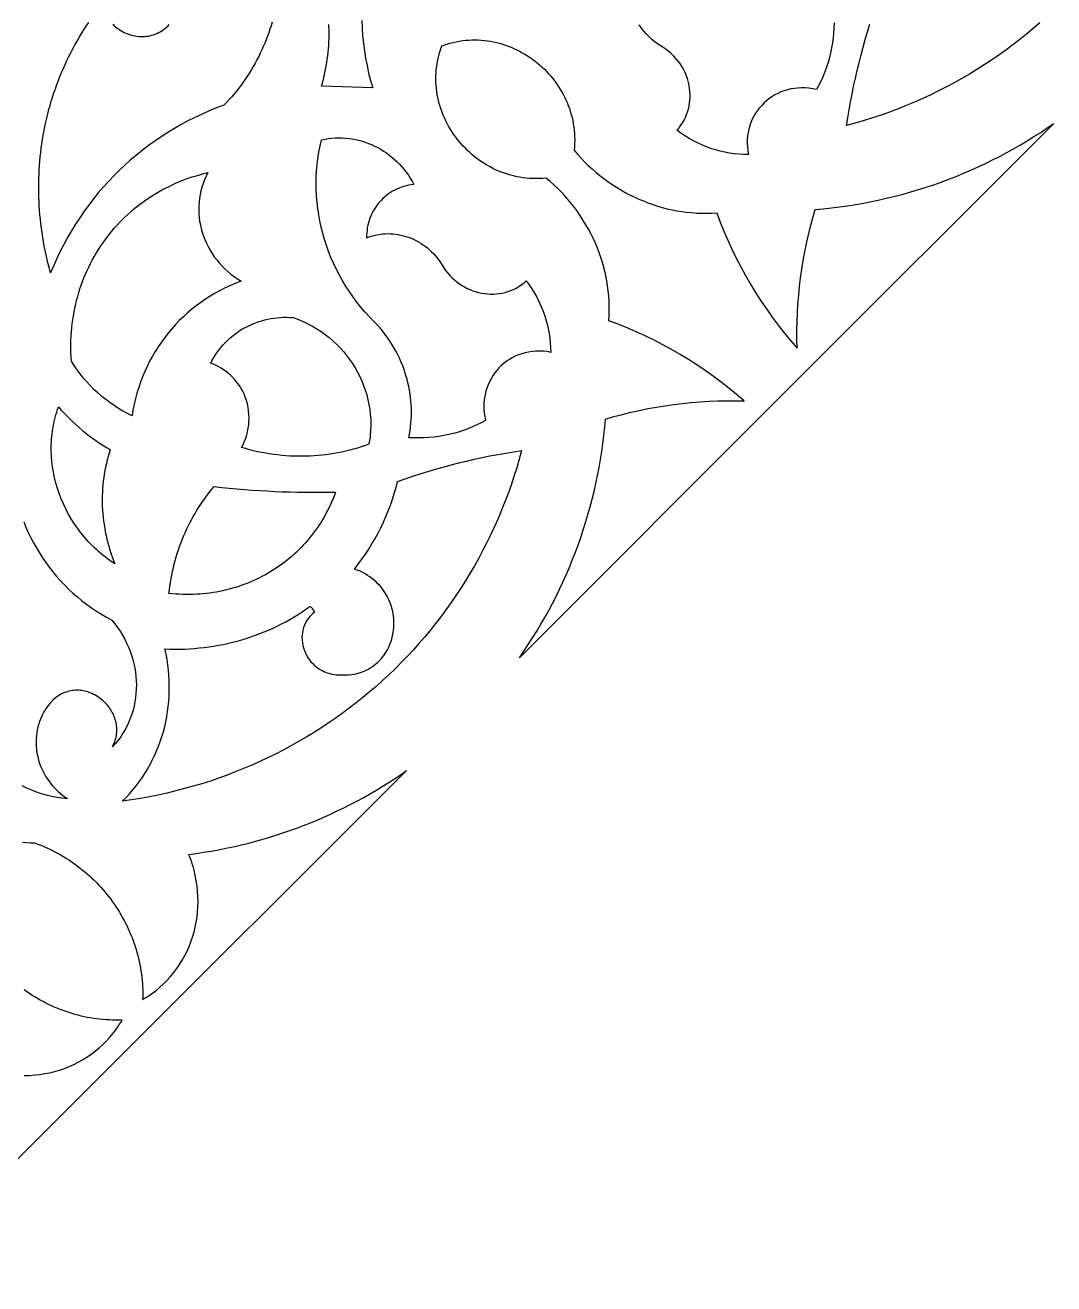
# Model space of a CAD drawing. Extents: x 1908 to 2928, y -299 to 721.
# Drawn here: x 2110.3 to 2210.1, y 358.1 to 480.2 of the extents above; entities that cross this region are included whole.
import ezdxf

# ---------------------------------------------------------------- set-up
doc = ezdxf.new("R2010")
doc.units = 0
doc.layers.add('BITMAP_LAYER', color=18, linetype='CONTINUOUS')

msp = doc.modelspace()

# ---------------------------------------------------------------- linework, layer by layer
at = {"layer": 'BITMAP_LAYER'}
for points in [[(2134.3, 480.51), (2134.19, 480.16), (2134.08, 479.82), (2133.97, 479.48), (2133.85, 479.14), (2133.72, 478.81), (2133.58, 478.47), (2133.44, 478.14), (2133.3, 477.82), (2133.14, 477.49), (2132.99, 477.17), (2132.82, 476.85), (2132.65, 476.53), (2132.47, 476.22), (2132.29, 475.91), (2132.1, 475.6), (2131.9, 475.3), (2131.7, 475), (2131.5, 474.7), (2131.28, 474.41), (2131.06, 474.12), (2130.84, 473.83), (2130.61, 473.55), (2130.37, 473.27), (2130.13, 473), (2129.88, 472.73), (2129.62, 472.47), (2128.91, 472.19), (2128.2, 471.9), (2127.5, 471.6), (2126.81, 471.27), (2126.13, 470.93), (2125.47, 470.57), (2124.81, 470.2), (2124.17, 469.81), (2123.54, 469.4), (2122.92, 468.98), (2122.31, 468.54), (2121.71, 468.09), (2121.13, 467.62), (2120.56, 467.14), (2120, 466.64), (2119.46, 466.13), (2118.93, 465.6), (2118.41, 465.06), (2117.91, 464.51), (2117.43, 463.94), (2116.95, 463.36), (2116.5, 462.77), (2116.06, 462.16), (2115.63, 461.54), (2115.22, 460.91), (2114.82, 460.27), (2114.44, 459.62), (2114.08, 458.95), (2113.74, 458.28), (2113.41, 457.59), (2113.1, 456.89), (2112.8, 456.18), (2112.68, 456.62), (2112.57, 457.05), (2112.47, 457.48), (2112.37, 457.92), (2112.27, 458.35), (2112.19, 458.79), (2112.11, 459.22), (2112.04, 459.66), (2111.97, 460.09), (2111.91, 460.53), (2111.85, 460.96), (2111.81, 461.4), (2111.76, 461.83), (2111.73, 462.27), (2111.7, 462.7), (2111.68, 463.14), (2111.66, 463.57), (2111.65, 464), (2111.65, 464.44), (2111.65, 464.87), (2111.66, 465.3), (2111.68, 465.73), (2111.7, 466.16), (2111.72, 466.59), (2111.76, 467.01), (2111.8, 467.44), (2111.84, 467.86), (2111.9, 468.29), (2111.95, 468.71), (2112.02, 469.13), (2112.09, 469.55), (2112.17, 469.97), (2112.25, 470.39), (2112.34, 470.8), (2112.43, 471.21), (2112.53, 471.63), (2112.64, 472.04), (2112.75, 472.44), (2112.87, 472.85), (2113, 473.25), (2113.13, 473.66), (2113.27, 474.06), (2113.41, 474.45), (2113.56, 474.85), (2113.71, 475.24), (2113.87, 475.63), (2114.04, 476.02), (2114.21, 476.41), (2114.39, 476.79), (2114.58, 477.17), (2114.77, 477.55), (2114.96, 477.92), (2115.16, 478.3), (2115.37, 478.67), (2115.58, 479.03), (2115.8, 479.4), (2116.03, 479.76), (2116.26, 480.11), (2116.5, 480.47)], [(2118.84, 480.31), (2118.98, 480.17), (2119.13, 480.04), (2119.29, 479.92), (2119.44, 479.81), (2119.61, 479.71), (2119.77, 479.61), (2119.94, 479.52), (2120.11, 479.44), (2120.28, 479.37), (2120.46, 479.31), (2120.64, 479.26), (2120.82, 479.21), (2121, 479.18), (2121.18, 479.15), (2121.36, 479.13), (2121.54, 479.12), (2121.72, 479.12), (2121.9, 479.13), (2122.08, 479.14), (2122.26, 479.17), (2122.43, 479.2), (2122.61, 479.24), (2122.78, 479.29), (2122.95, 479.35), (2123.11, 479.42), (2123.28, 479.5), (2123.44, 479.58), (2123.59, 479.68), (2123.74, 479.78), (2123.89, 479.89), (2124.03, 480.01), (2124.17, 480.14), (2124.3, 480.28)], [(2142.99, 480.69), (2143.02, 479.96), (2143.07, 479.22), (2143.15, 478.49), (2143.25, 477.76), (2143.36, 477.03), (2143.5, 476.3), (2143.66, 475.57), (2143.84, 474.85), (2144.05, 474.13), (2139.09, 474.29), (2139.18, 474.62), (2139.27, 474.95), (2139.34, 475.27), (2139.42, 475.6), (2139.48, 475.94), (2139.55, 476.27), (2139.6, 476.6), (2139.65, 476.93), (2139.69, 477.26), (2139.73, 477.6), (2139.76, 477.93), (2139.79, 478.27), (2139.8, 478.6), (2139.82, 478.94), (2139.83, 479.27), (2139.83, 479.61), (2139.81, 480.28)], [(2188.81, 480.44), (2188.8, 479.95), (2188.77, 479.46), (2188.72, 478.98), (2188.66, 478.5), (2188.58, 478.02), (2188.48, 477.54), (2188.37, 477.08), (2188.24, 476.61), (2188.09, 476.16), (2187.92, 475.7), (2187.74, 475.26), (2187.55, 474.82), (2187.34, 474.39), (2187.11, 473.97), (2186.92, 474.01), (2186.74, 474.05), (2186.55, 474.08), (2186.37, 474.1), (2186.01, 474.13), (2185.65, 474.14), (2185.3, 474.12), (2184.96, 474.09), (2184.62, 474.03), (2184.29, 473.95), (2183.97, 473.85), (2183.66, 473.74), (2183.36, 473.6), (2183.06, 473.45), (2182.78, 473.28), (2182.52, 473.09), (2182.26, 472.89), (2182.02, 472.67), (2181.79, 472.44), (2181.58, 472.2), (2181.38, 471.94), (2181.2, 471.67), (2181.03, 471.38), (2180.88, 471.09), (2180.75, 470.78), (2180.64, 470.47), (2180.55, 470.14), (2180.48, 469.81), (2180.42, 469.47), (2180.39, 469.12), (2180.39, 468.76), (2180.4, 468.4), (2180.44, 468.03), (2180.47, 467.85), (2180.5, 467.66), (2180.04, 467.67), (2179.58, 467.69), (2179.12, 467.74), (2178.66, 467.81), (2178.21, 467.89), (2177.76, 467.99), (2177.31, 468.12), (2176.87, 468.26), (2176.43, 468.42), (2176, 468.6), (2175.58, 468.79), (2175.16, 469.01), (2174.75, 469.24), (2174.35, 469.49), (2173.96, 469.75), (2173.57, 470.04), (2173.77, 470.27), (2173.95, 470.51), (2174.12, 470.75), (2174.26, 471.01), (2174.39, 471.27), (2174.51, 471.54), (2174.6, 471.81), (2174.68, 472.08), (2174.75, 472.36), (2174.8, 472.64), (2174.83, 472.93), (2174.84, 473.22), (2174.84, 473.5), (2174.83, 473.79), (2174.8, 474.08), (2174.75, 474.36), (2174.69, 474.65), (2174.61, 474.93), (2174.52, 475.2), (2174.42, 475.48), (2174.29, 475.75), (2174.16, 476.01), (2174.01, 476.27), (2173.84, 476.52), (2173.67, 476.76), (2173.47, 477), (2173.27, 477.22), (2173.05, 477.44), (2172.81, 477.65), (2172.57, 477.84), (2172.3, 478.02), (2172.03, 478.2), (2171.79, 478.34), (2171.56, 478.5), (2171.34, 478.67), (2171.13, 478.84), (2170.93, 479.02), (2170.73, 479.21), (2170.55, 479.41), (2170.38, 479.61), (2170.21, 479.82), (2170.06, 480.04), (2169.91, 480.26)], [(2208.77, 480.44), (2208.13, 479.89), (2207.49, 479.36), (2206.83, 478.83), (2206.16, 478.32), (2205.49, 477.81), (2204.8, 477.32), (2204.1, 476.84), (2203.39, 476.38), (2202.68, 475.92), (2201.95, 475.48), (2201.22, 475.05), (2200.47, 474.64), (2199.72, 474.24), (2198.96, 473.85), (2198.19, 473.47), (2197.41, 473.11), (2196.62, 472.76), (2195.82, 472.42), (2195.02, 472.1), (2194.2, 471.79), (2193.38, 471.5), (2192.55, 471.22), (2191.72, 470.96), (2190.87, 470.71), (2190.02, 470.47), (2190.14, 471.24), (2190.27, 472.01), (2190.41, 472.78), (2190.56, 473.54), (2190.71, 474.31), (2190.88, 475.07), (2191.06, 475.82), (2191.24, 476.58), (2191.43, 477.33), (2191.63, 478.08), (2191.84, 478.82), (2192.06, 479.57), (2192.29, 480.31)], [(2110.2, 432.03), (2110.41, 431.51), (2110.64, 430.99), (2110.88, 430.48), (2111.14, 429.98), (2111.42, 429.49), (2111.71, 429.01), (2112.01, 428.53), (2112.33, 428.07), (2112.67, 427.61), (2113.02, 427.17), (2113.38, 426.73), (2113.76, 426.31), (2114.15, 425.9), (2114.55, 425.5), (2114.97, 425.11), (2115.4, 424.73), (2115.84, 424.37), (2116.3, 424.02), (2116.76, 423.68), (2117.24, 423.36), (2117.73, 423.05), (2118.23, 422.76), (2118.74, 422.48), (2119.03, 422.13), (2119.29, 421.77), (2119.54, 421.4), (2119.77, 421.03), (2119.99, 420.65), (2120.18, 420.26), (2120.36, 419.87), (2120.51, 419.47), (2120.65, 419.07), (2120.77, 418.66), (2120.88, 418.25), (2120.96, 417.84), (2121.03, 417.43), (2121.07, 417.02), (2121.1, 416.6), (2121.12, 416.19), (2121.11, 415.78), (2121.08, 415.37), (2121.04, 414.96), (2120.98, 414.56), (2120.9, 414.16), (2120.8, 413.76), (2120.68, 413.37), (2120.55, 412.99), (2120.39, 412.61), (2120.22, 412.23), (2120.03, 411.87), (2119.82, 411.51), (2119.6, 411.17), (2119.35, 410.83), (2119.09, 410.5), (2118.81, 410.18), (2118.88, 410.34), (2118.96, 410.5), (2119.02, 410.66), (2119.07, 410.82), (2119.12, 410.98), (2119.15, 411.13), (2119.18, 411.29), (2119.21, 411.45), (2119.22, 411.61), (2119.23, 411.76), (2119.23, 411.92), (2119.22, 412.07), (2119.2, 412.23), (2119.18, 412.38), (2119.16, 412.53), (2119.12, 412.68), (2119.08, 412.82), (2119.04, 412.97), (2118.98, 413.11), (2118.93, 413.25), (2118.86, 413.39), (2118.79, 413.52), (2118.72, 413.65), (2118.64, 413.78), (2118.56, 413.91), (2118.47, 414.03), (2118.28, 414.27), (2118.07, 414.49), (2117.85, 414.7), (2117.61, 414.89), (2117.36, 415.06), (2117.1, 415.22), (2116.96, 415.28), (2116.83, 415.35), (2116.69, 415.41), (2116.55, 415.46), (2116.4, 415.51), (2116.26, 415.55), (2116.11, 415.59), (2115.97, 415.62), (2115.82, 415.64), (2115.67, 415.66), (2115.52, 415.67), (2115.37, 415.67), (2115.22, 415.67), (2115.06, 415.66), (2114.91, 415.64), (2114.76, 415.62), (2114.61, 415.59), (2114.46, 415.55), (2114.31, 415.5), (2114.16, 415.45), (2114.01, 415.39), (2113.86, 415.32), (2113.71, 415.24), (2113.57, 415.15), (2113.42, 415.05), (2113.28, 414.95), (2113.01, 414.7), (2112.77, 414.43), (2112.54, 414.16), (2112.34, 413.87), (2112.16, 413.57), (2111.99, 413.27), (2111.85, 412.95), (2111.72, 412.63), (2111.62, 412.31), (2111.53, 411.98), (2111.47, 411.64), (2111.42, 411.3), (2111.39, 410.96), (2111.39, 410.61), (2111.4, 410.27), (2111.43, 409.93), (2111.48, 409.58), (2111.55, 409.24), (2111.64, 408.9), (2111.74, 408.57), (2111.87, 408.24), (2112.01, 407.91), (2112.17, 407.59), (2112.35, 407.28), (2112.55, 406.98), (2112.76, 406.68), (2113, 406.4), (2113.25, 406.13), (2113.52, 405.86), (2113.8, 405.61), (2114.11, 405.38), (2114.43, 405.16), (2114.17, 405.18), (2113.92, 405.21), (2113.41, 405.28), (2112.91, 405.38), (2112.41, 405.49), (2111.92, 405.63), (2111.44, 405.79), (2110.97, 405.97), (2110.51, 406.17), (2110.05, 406.39)], [(2110.08, 400.95), (2110.47, 400.91), (2110.86, 400.88), (2111.25, 400.86), (2111.55, 400.75), (2111.85, 400.64), (2112.14, 400.52), (2112.43, 400.39), (2112.72, 400.25), (2113, 400.12), (2113.28, 399.97), (2113.55, 399.82), (2113.83, 399.67), (2114.1, 399.51), (2114.36, 399.35), (2114.62, 399.18), (2114.88, 399), (2115.13, 398.83), (2115.38, 398.64), (2115.63, 398.46), (2115.87, 398.26), (2116.11, 398.07), (2116.34, 397.87), (2116.57, 397.66), (2116.8, 397.45), (2117.02, 397.24), (2117.24, 397.02), (2117.45, 396.8), (2117.66, 396.57), (2117.86, 396.34), (2118.06, 396.11), (2118.26, 395.87), (2118.45, 395.64), (2118.63, 395.39), (2118.81, 395.15), (2118.99, 394.9), (2119.16, 394.64), (2119.33, 394.39), (2119.49, 394.13), (2119.64, 393.86), (2119.79, 393.6), (2119.94, 393.33), (2120.08, 393.06), (2120.22, 392.79), (2120.34, 392.51), (2120.47, 392.23), (2120.59, 391.95), (2120.7, 391.67), (2120.81, 391.39), (2120.91, 391.1), (2121.01, 390.81), (2121.1, 390.52), (2121.18, 390.23), (2121.26, 389.93), (2121.34, 389.64), (2121.41, 389.34), (2121.47, 389.04), (2121.52, 388.74), (2121.57, 388.43), (2121.61, 388.13), (2121.65, 387.83), (2121.68, 387.52), (2121.71, 387.21), (2121.72, 386.9), (2121.74, 386.59), (2121.74, 386.29), (2121.74, 385.97), (2121.73, 385.66), (2121.95, 385.8), (2122.17, 385.93), (2122.38, 386.07), (2122.59, 386.22), (2123, 386.52), (2123.38, 386.84), (2123.75, 387.18), (2124.1, 387.53), (2124.44, 387.9), (2124.75, 388.28), (2125.05, 388.67), (2125.32, 389.07), (2125.58, 389.49), (2125.82, 389.92), (2126.04, 390.35), (2126.24, 390.8), (2126.42, 391.26), (2126.58, 391.72), (2126.72, 392.2), (2126.83, 392.68), (2126.93, 393.16), (2127.01, 393.65), (2127.06, 394.15), (2127.1, 394.65), (2127.11, 395.15), (2127.1, 395.66), (2127.07, 396.17), (2127.01, 396.68), (2126.94, 397.19), (2126.84, 397.71), (2126.72, 398.22), (2126.65, 398.47), (2126.57, 398.73), (2126.49, 398.98), (2126.4, 399.24), (2126.31, 399.49), (2126.21, 399.74), (2126.93, 399.84), (2127.65, 399.95), (2128.37, 400.07), (2129.08, 400.2), (2129.79, 400.34), (2130.5, 400.49), (2131.2, 400.65), (2131.9, 400.82), (2132.59, 401), (2133.28, 401.19), (2133.97, 401.39), (2134.66, 401.6), (2135.34, 401.83), (2136.01, 402.06), (2136.68, 402.3), (2137.35, 402.55), (2138.01, 402.81), (2138.67, 403.08), (2139.32, 403.37), (2139.97, 403.66), (2140.61, 403.96), (2141.25, 404.27), (2141.88, 404.59), (2142.51, 404.91), (2143.13, 405.25), (2143.75, 405.6), (2144.36, 405.96), (2144.96, 406.33), (2145.56, 406.7), (2146.16, 407.09), (2146.75, 407.48), (2147.33, 407.88), (2146.46, 407.02), (2117.91, 378.47), (2097.51, 358.07)], [(2110.25, 378.29), (2110.75, 378.3), (2111.25, 378.34), (2111.75, 378.39), (2112.24, 378.47), (2112.72, 378.56), (2113.2, 378.68), (2113.68, 378.82), (2114.14, 378.98), (2114.6, 379.16), (2115.04, 379.36), (2115.48, 379.58), (2115.91, 379.82), (2116.33, 380.08), (2116.73, 380.35), (2117.12, 380.65), (2117.5, 380.96), (2117.87, 381.3), (2118.22, 381.65), (2118.56, 382.02), (2118.88, 382.4), (2119.03, 382.6), (2119.18, 382.81), (2119.33, 383.02), (2119.47, 383.23), (2119.6, 383.45), (2119.74, 383.67), (2119.42, 383.66), (2119.11, 383.66), (2118.8, 383.66), (2118.5, 383.68), (2118.19, 383.69), (2117.88, 383.72), (2117.57, 383.75), (2117.27, 383.78), (2116.97, 383.83), (2116.66, 383.88), (2116.36, 383.93), (2116.06, 383.99), (2115.76, 384.06), (2115.47, 384.14), (2115.17, 384.21), (2114.88, 384.3), (2114.59, 384.39), (2114.3, 384.49), (2114.01, 384.59), (2113.73, 384.7), (2113.45, 384.81), (2113.16, 384.93), (2112.89, 385.05), (2112.61, 385.18), (2112.34, 385.32), (2112.07, 385.46), (2111.8, 385.61), (2111.53, 385.76), (2111.27, 385.91), (2111.01, 386.07), (2110.76, 386.24), (2110.5, 386.41), (2110.25, 386.59)]]:
    msp.add_lwpolyline(points, dxfattribs=at)
for points in [[(2154.29, 478.79), (2154.59, 478.77), (2154.89, 478.74), (2155.18, 478.71), (2155.48, 478.66), (2155.77, 478.6), (2156.06, 478.54), (2156.35, 478.46), (2156.64, 478.38), (2156.92, 478.29), (2157.21, 478.19), (2157.48, 478.08), (2157.76, 477.96), (2158.03, 477.83), (2158.29, 477.7), (2158.56, 477.55), (2158.82, 477.4), (2159.07, 477.24), (2159.32, 477.08), (2159.56, 476.91), (2159.8, 476.73), (2160.04, 476.54), (2160.27, 476.34), (2160.49, 476.14), (2160.71, 475.94), (2160.92, 475.72), (2161.12, 475.5), (2161.32, 475.28), (2161.52, 475.04), (2161.7, 474.81), (2161.88, 474.56), (2162.05, 474.31), (2162.21, 474.06), (2162.37, 473.8), (2162.52, 473.54), (2162.66, 473.27), (2162.79, 472.99), (2162.91, 472.71), (2163.02, 472.43), (2163.13, 472.14), (2163.22, 471.85), (2163.31, 471.56), (2163.39, 471.26), (2163.46, 470.96), (2163.51, 470.65), (2163.56, 470.34), (2163.6, 470.03), (2163.63, 469.71), (2163.64, 469.39), (2163.65, 469.07), (2163.64, 468.75), (2163.62, 468.42), (2163.59, 468.1), (2163.92, 467.71), (2164.26, 467.34), (2164.61, 466.97), (2164.96, 466.62), (2165.33, 466.28), (2165.7, 465.95), (2166.09, 465.63), (2166.48, 465.33), (2166.88, 465.04), (2167.28, 464.76), (2167.7, 464.49), (2168.12, 464.24), (2168.54, 463.99), (2168.97, 463.76), (2169.41, 463.55), (2169.86, 463.35), (2170.31, 463.16), (2170.76, 462.98), (2171.22, 462.82), (2171.68, 462.67), (2172.15, 462.53), (2172.62, 462.41), (2173.09, 462.31), (2173.57, 462.21), (2174.04, 462.14), (2174.52, 462.07), (2175.01, 462.03), (2175.49, 461.99), (2175.98, 461.97), (2176.46, 461.97), (2176.95, 461.98), (2177.44, 462.01), (2177.77, 461.12), (2178.13, 460.23), (2178.51, 459.35), (2178.9, 458.48), (2179.32, 457.62), (2179.76, 456.77), (2180.22, 455.93), (2180.7, 455.1), (2181.2, 454.28), (2181.72, 453.48), (2182.25, 452.68), (2182.81, 451.89), (2183.39, 451.12), (2183.98, 450.36), (2184.59, 449.62), (2185.22, 448.88), (2185.2, 449.74), (2185.2, 450.6), (2185.22, 451.46), (2185.26, 452.31), (2185.31, 453.17), (2185.38, 454.02), (2185.46, 454.86), (2185.56, 455.71), (2185.68, 456.55), (2185.82, 457.39), (2185.97, 458.22), (2186.14, 459.05), (2186.32, 459.88), (2186.52, 460.7), (2186.74, 461.51), (2186.97, 462.33), (2187.77, 462.4), (2188.56, 462.49), (2189.34, 462.59), (2190.13, 462.7), (2190.91, 462.82), (2191.68, 462.96), (2192.46, 463.11), (2193.23, 463.27), (2193.99, 463.45), (2194.75, 463.63), (2195.51, 463.83), (2196.26, 464.04), (2197.01, 464.26), (2197.75, 464.5), (2198.48, 464.74), (2199.22, 465), (2199.94, 465.27), (2200.67, 465.55), (2201.38, 465.85), (2202.09, 466.15), (2202.8, 466.47), (2203.5, 466.8), (2204.19, 467.14), (2204.88, 467.49), (2205.56, 467.85), (2206.23, 468.22), (2206.9, 468.61), (2207.56, 469), (2208.21, 469.41), (2208.86, 469.82), (2209.5, 470.25), (2210.13, 470.69), (2184.21, 444.77), (2158.28, 418.84), (2158.72, 419.47), (2159.15, 420.11), (2159.57, 420.76), (2159.97, 421.42), (2160.37, 422.08), (2160.75, 422.74), (2161.13, 423.42), (2161.49, 424.1), (2161.84, 424.79), (2162.18, 425.48), (2162.51, 426.18), (2162.82, 426.88), (2163.13, 427.59), (2163.42, 428.31), (2163.7, 429.03), (2163.97, 429.76), (2164.23, 430.49), (2164.48, 431.23), (2164.71, 431.97), (2164.93, 432.72), (2165.14, 433.47), (2165.34, 434.22), (2165.53, 434.98), (2165.7, 435.75), (2165.87, 436.52), (2166.01, 437.29), (2166.15, 438.07), (2166.28, 438.85), (2166.39, 439.63), (2166.49, 440.42), (2166.58, 441.21), (2166.65, 442), (2167.46, 442.24), (2168.28, 442.45), (2169.1, 442.65), (2169.93, 442.84), (2170.76, 443.01), (2171.59, 443.16), (2172.43, 443.29), (2173.27, 443.41), (2174.11, 443.51), (2174.96, 443.6), (2175.81, 443.67), (2176.66, 443.72), (2177.52, 443.75), (2178.37, 443.77), (2179.23, 443.77), (2180.09, 443.76), (2179.36, 444.39), (2178.61, 445), (2177.85, 445.59), (2177.08, 446.16), (2176.3, 446.72), (2175.5, 447.26), (2174.69, 447.78), (2173.87, 448.27), (2173.04, 448.75), (2172.2, 449.21), (2171.35, 449.65), (2170.49, 450.07), (2169.62, 450.47), (2168.75, 450.85), (2167.86, 451.2), (2166.96, 451.54), (2166.99, 452.03), (2167, 452.51), (2167, 453), (2166.98, 453.48), (2166.95, 453.97), (2166.9, 454.45), (2166.84, 454.93), (2166.76, 455.41), (2166.67, 455.89), (2166.56, 456.36), (2166.44, 456.83), (2166.31, 457.29), (2166.16, 457.76), (2166, 458.22), (2165.82, 458.67), (2165.63, 459.12), (2165.43, 459.56), (2165.21, 460), (2164.98, 460.43), (2164.74, 460.86), (2164.48, 461.28), (2164.22, 461.69), (2163.94, 462.1), (2163.65, 462.5), (2163.34, 462.89), (2163.02, 463.27), (2162.7, 463.65), (2162.36, 464.01), (2162, 464.37), (2161.64, 464.72), (2161.27, 465.05), (2160.88, 465.38), (2160.55, 465.35), (2160.23, 465.33), (2159.9, 465.33), (2159.58, 465.33), (2159.26, 465.35), (2158.95, 465.38), (2158.63, 465.41), (2158.33, 465.46), (2158.02, 465.52), (2157.72, 465.59), (2157.42, 465.66), (2157.12, 465.75), (2156.83, 465.85), (2156.54, 465.95), (2156.26, 466.07), (2155.98, 466.19), (2155.71, 466.32), (2155.44, 466.46), (2155.18, 466.61), (2154.92, 466.76), (2154.66, 466.93), (2154.41, 467.1), (2154.17, 467.27), (2153.93, 467.46), (2153.7, 467.65), (2153.47, 467.85), (2153.25, 468.06), (2153.04, 468.27), (2152.83, 468.48), (2152.63, 468.71), (2152.44, 468.94), (2152.25, 469.17), (2152.07, 469.41), (2151.9, 469.66), (2151.73, 469.9), (2151.57, 470.16), (2151.42, 470.42), (2151.28, 470.68), (2151.14, 470.95), (2151.02, 471.22), (2150.9, 471.49), (2150.79, 471.77), (2150.69, 472.05), (2150.59, 472.33), (2150.51, 472.62), (2150.44, 472.91), (2150.37, 473.2), (2150.31, 473.5), (2150.27, 473.79), (2150.23, 474.09), (2150.2, 474.39), (2150.19, 474.69), (2150.18, 474.99), (2150.18, 475.29), (2150.2, 475.6), (2150.22, 475.9), (2150.26, 476.21), (2150.3, 476.51), (2150.36, 476.82), (2150.43, 477.12), (2150.51, 477.42), (2150.6, 477.73), (2150.7, 478.03), (2150.77, 478.21), (2150.95, 478.28), (2151.25, 478.38), (2151.55, 478.47), (2151.85, 478.55), (2152.16, 478.62), (2152.46, 478.67), (2152.77, 478.72), (2153.07, 478.76), (2153.38, 478.78), (2153.68, 478.79), (2153.98, 478.8)], [(2141.08, 469.29), (2141.4, 469.27), (2141.73, 469.24), (2142.06, 469.19), (2142.38, 469.13), (2142.7, 469.05), (2143.02, 468.97), (2143.33, 468.87), (2143.64, 468.75), (2143.94, 468.63), (2144.24, 468.49), (2144.54, 468.34), (2144.83, 468.18), (2145.11, 468), (2145.39, 467.82), (2145.66, 467.62), (2145.92, 467.41), (2146.17, 467.2), (2146.42, 466.97), (2146.66, 466.73), (2146.88, 466.48), (2147.1, 466.22), (2147.31, 465.95), (2147.51, 465.67), (2147.7, 465.38), (2147.88, 465.08), (2148.04, 464.77), (2147.79, 464.74), (2147.55, 464.69), (2147.31, 464.64), (2147.07, 464.58), (2146.84, 464.5), (2146.62, 464.42), (2146.4, 464.32), (2146.19, 464.22), (2145.98, 464.11), (2145.78, 463.99), (2145.59, 463.85), (2145.4, 463.72), (2145.22, 463.57), (2145.05, 463.41), (2144.89, 463.25), (2144.73, 463.08), (2144.58, 462.9), (2144.44, 462.72), (2144.31, 462.53), (2144.18, 462.33), (2144.07, 462.13), (2143.96, 461.92), (2143.87, 461.71), (2143.78, 461.49), (2143.7, 461.26), (2143.64, 461.03), (2143.58, 460.8), (2143.53, 460.56), (2143.5, 460.32), (2143.47, 460.07), (2143.46, 459.82), (2143.46, 459.57), (2143.7, 459.67), (2143.95, 459.75), (2144.21, 459.82), (2144.46, 459.88), (2144.72, 459.92), (2144.98, 459.96), (2145.24, 459.98), (2145.5, 459.99), (2145.75, 459.98), (2146.01, 459.97), (2146.27, 459.94), (2146.53, 459.9), (2146.78, 459.85), (2147.03, 459.79), (2147.28, 459.72), (2147.53, 459.64), (2147.78, 459.54), (2148.02, 459.44), (2148.25, 459.33), (2148.49, 459.2), (2148.71, 459.06), (2148.93, 458.92), (2149.15, 458.76), (2149.36, 458.6), (2149.56, 458.42), (2149.76, 458.24), (2149.95, 458.05), (2150.13, 457.84), (2150.31, 457.63), (2150.47, 457.41), (2150.63, 457.18), (2150.78, 456.94), (2150.95, 456.67), (2151.13, 456.41), (2151.33, 456.16), (2151.54, 455.93), (2151.75, 455.71), (2151.98, 455.5), (2152.21, 455.31), (2152.46, 455.13), (2152.71, 454.97), (2152.97, 454.82), (2153.23, 454.68), (2153.5, 454.56), (2153.77, 454.45), (2154.05, 454.36), (2154.33, 454.29), (2154.61, 454.22), (2154.9, 454.18), (2155.19, 454.15), (2155.47, 454.13), (2155.76, 454.13), (2156.05, 454.15), (2156.33, 454.18), (2156.61, 454.23), (2156.89, 454.29), (2157.17, 454.37), (2157.44, 454.47), (2157.71, 454.58), (2157.97, 454.71), (2158.22, 454.86), (2158.47, 455.02), (2158.71, 455.2), (2158.94, 455.4), (2159.22, 455.02), (2159.49, 454.63), (2159.74, 454.22), (2159.97, 453.81), (2160.18, 453.4), (2160.38, 452.97), (2160.56, 452.54), (2160.72, 452.11), (2160.86, 451.66), (2160.98, 451.22), (2161.08, 450.77), (2161.17, 450.31), (2161.24, 449.86), (2161.28, 449.4), (2161.31, 448.94), (2161.32, 448.47), (2161.13, 448.51), (2160.94, 448.54), (2160.58, 448.57), (2160.21, 448.59), (2159.86, 448.58), (2159.51, 448.55), (2159.17, 448.5), (2158.83, 448.43), (2158.51, 448.34), (2158.19, 448.22), (2157.89, 448.09), (2157.59, 447.95), (2157.31, 447.78), (2157.04, 447.6), (2156.78, 447.4), (2156.53, 447.19), (2156.3, 446.96), (2156.08, 446.71), (2155.88, 446.46), (2155.7, 446.19), (2155.53, 445.91), (2155.37, 445.62), (2155.24, 445.32), (2155.12, 445.01), (2155.02, 444.69), (2154.95, 444.36), (2154.89, 444.02), (2154.85, 443.67), (2154.84, 443.32), (2154.84, 442.97), (2154.87, 442.6), (2154.9, 442.42), (2154.93, 442.24), (2154.96, 442.05), (2155.01, 441.87), (2154.58, 441.64), (2154.15, 441.43), (2153.72, 441.23), (2153.27, 441.05), (2152.82, 440.89), (2152.36, 440.74), (2151.9, 440.61), (2151.43, 440.49), (2150.96, 440.4), (2150.48, 440.31), (2150, 440.25), (2149.51, 440.2), (2149.03, 440.17), (2148.54, 440.16), (2148.04, 440.17), (2147.55, 440.19), (2147.62, 440.54), (2147.68, 440.89), (2147.73, 441.25), (2147.76, 441.6), (2147.79, 441.96), (2147.81, 442.32), (2147.81, 442.67), (2147.8, 443.03), (2147.79, 443.39), (2147.76, 443.75), (2147.72, 444.1), (2147.68, 444.46), (2147.62, 444.81), (2147.55, 445.16), (2147.47, 445.51), (2147.38, 445.86), (2147.28, 446.21), (2147.18, 446.55), (2147.06, 446.89), (2146.93, 447.23), (2146.79, 447.57), (2146.64, 447.9), (2146.48, 448.23), (2146.32, 448.56), (2146.14, 448.88), (2145.95, 449.19), (2145.76, 449.51), (2145.55, 449.82), (2145.33, 450.12), (2145.11, 450.42), (2144.88, 450.71), (2144.63, 451), (2144.17, 451.45), (2143.73, 451.91), (2143.3, 452.39), (2142.89, 452.87), (2142.49, 453.37), (2142.12, 453.88), (2141.76, 454.4), (2141.42, 454.93), (2141.1, 455.47), (2140.79, 456.01), (2140.51, 456.57), (2140.24, 457.13), (2140, 457.69), (2139.77, 458.27), (2139.56, 458.85), (2139.37, 459.43), (2139.2, 460.02), (2139.05, 460.62), (2138.92, 461.22), (2138.81, 461.82), (2138.72, 462.42), (2138.65, 463.03), (2138.6, 463.64), (2138.57, 464.25), (2138.56, 464.86), (2138.57, 465.47), (2138.61, 466.08), (2138.66, 466.68), (2138.74, 467.29), (2138.84, 467.9), (2138.96, 468.5), (2139.1, 469.1), (2139.43, 469.17), (2139.76, 469.22), (2140.09, 469.26), (2140.42, 469.28), (2140.75, 469.29)], [(2127.9, 465.57), (2127.74, 465.22), (2127.6, 464.87), (2127.48, 464.51), (2127.38, 464.15), (2127.3, 463.79), (2127.24, 463.42), (2127.2, 463.05), (2127.17, 462.68), (2127.17, 462.31), (2127.18, 461.94), (2127.21, 461.57), (2127.26, 461.21), (2127.33, 460.84), (2127.41, 460.48), (2127.51, 460.12), (2127.63, 459.76), (2127.77, 459.41), (2127.92, 459.06), (2128.09, 458.73), (2128.27, 458.39), (2128.47, 458.07), (2128.68, 457.75), (2128.92, 457.45), (2129.16, 457.15), (2129.42, 456.86), (2129.7, 456.59), (2129.99, 456.32), (2130.3, 456.07), (2130.62, 455.83), (2130.95, 455.6), (2131.3, 455.39), (2130.77, 455.19), (2130.25, 454.97), (2129.74, 454.73), (2129.25, 454.48), (2128.76, 454.21), (2128.29, 453.93), (2127.82, 453.63), (2127.37, 453.32), (2126.93, 452.99), (2126.5, 452.65), (2126.09, 452.3), (2125.68, 451.93), (2125.29, 451.55), (2124.92, 451.16), (2124.56, 450.76), (2124.21, 450.34), (2123.87, 449.91), (2123.55, 449.47), (2123.24, 449.02), (2122.95, 448.56), (2122.68, 448.09), (2122.41, 447.6), (2122.17, 447.11), (2121.94, 446.61), (2121.72, 446.1), (2121.53, 445.58), (2121.35, 445.06), (2121.18, 444.52), (2121.04, 443.98), (2120.91, 443.43), (2120.79, 442.87), (2120.7, 442.31), (2120.25, 442.53), (2119.81, 442.77), (2119.38, 443.03), (2118.96, 443.3), (2118.55, 443.59), (2118.15, 443.89), (2117.76, 444.2), (2117.38, 444.53), (2117.01, 444.88), (2116.66, 445.23), (2116.32, 445.6), (2115.99, 445.98), (2115.68, 446.38), (2115.38, 446.78), (2115.1, 447.2), (2114.83, 447.62), (2114.8, 448.03), (2114.78, 448.44), (2114.77, 448.85), (2114.77, 449.25), (2114.78, 449.65), (2114.8, 450.05), (2114.82, 450.45), (2114.86, 450.84), (2114.9, 451.24), (2114.95, 451.63), (2115.01, 452.01), (2115.08, 452.4), (2115.15, 452.78), (2115.24, 453.16), (2115.33, 453.53), (2115.43, 453.9), (2115.54, 454.27), (2115.65, 454.64), (2115.77, 455), (2115.91, 455.36), (2116.04, 455.71), (2116.19, 456.06), (2116.34, 456.41), (2116.5, 456.75), (2116.67, 457.09), (2116.85, 457.42), (2117.03, 457.75), (2117.22, 458.08), (2117.42, 458.4), (2117.62, 458.72), (2117.83, 459.03), (2118.05, 459.33), (2118.27, 459.63), (2118.5, 459.93), (2118.73, 460.22), (2118.98, 460.51), (2119.23, 460.79), (2119.48, 461.06), (2119.74, 461.33), (2120.01, 461.59), (2120.29, 461.85), (2120.57, 462.1), (2120.85, 462.35), (2121.14, 462.59), (2121.44, 462.82), (2121.74, 463.05), (2122.05, 463.27), (2122.36, 463.48), (2122.68, 463.69), (2123.01, 463.89), (2123.34, 464.08), (2123.67, 464.26), (2124.01, 464.44), (2124.36, 464.61), (2124.71, 464.78), (2125.06, 464.94), (2125.42, 465.08), (2125.79, 465.23), (2126.16, 465.36), (2126.53, 465.49), (2126.91, 465.6), (2127.29, 465.71), (2127.68, 465.82), (2128.07, 465.91)], [(2136.04, 451.86), (2136.36, 451.84), (2136.6, 451.75), (2136.84, 451.66), (2137.07, 451.57), (2137.3, 451.47), (2137.53, 451.36), (2137.76, 451.25), (2138.2, 451.02), (2138.63, 450.76), (2139.04, 450.49), (2139.44, 450.21), (2139.82, 449.9), (2140.2, 449.58), (2140.55, 449.25), (2140.89, 448.9), (2141.21, 448.54), (2141.52, 448.17), (2141.81, 447.78), (2142.08, 447.38), (2142.34, 446.97), (2142.58, 446.55), (2142.79, 446.13), (2142.99, 445.69), (2143.17, 445.25), (2143.33, 444.79), (2143.47, 444.34), (2143.59, 443.87), (2143.69, 443.4), (2143.77, 442.93), (2143.82, 442.45), (2143.86, 441.97), (2143.87, 441.49), (2143.86, 441.25), (2143.85, 441.01), (2143.84, 440.76), (2143.82, 440.52), (2143.79, 440.28), (2143.76, 440.03), (2143.72, 439.79), (2143.67, 439.55), (2143.31, 439.42), (2142.94, 439.29), (2142.57, 439.18), (2142.2, 439.07), (2141.82, 438.97), (2141.44, 438.87), (2141.06, 438.79), (2140.68, 438.71), (2140.3, 438.64), (2139.92, 438.58), (2139.53, 438.53), (2139.15, 438.48), (2138.76, 438.45), (2138.37, 438.42), (2137.98, 438.4), (2137.59, 438.38), (2137.2, 438.38), (2136.8, 438.38), (2136.41, 438.39), (2136.02, 438.41), (2135.62, 438.43), (2135.23, 438.47), (2134.84, 438.51), (2134.44, 438.56), (2134.05, 438.61), (2133.66, 438.68), (2133.27, 438.75), (2132.88, 438.83), (2132.48, 438.92), (2132.09, 439.02), (2131.71, 439.13), (2131.32, 439.24), (2131.47, 439.54), (2131.61, 439.84), (2131.73, 440.15), (2131.83, 440.47), (2131.92, 440.79), (2131.98, 441.12), (2132.02, 441.45), (2132.05, 441.78), (2132.06, 442.12), (2132.04, 442.45), (2132.01, 442.79), (2131.96, 443.13), (2131.89, 443.47), (2131.8, 443.8), (2131.69, 444.13), (2131.57, 444.46), (2131.44, 444.71), (2131.3, 444.96), (2131.15, 445.2), (2130.99, 445.43), (2130.82, 445.65), (2130.64, 445.87), (2130.45, 446.07), (2130.25, 446.26), (2130.03, 446.45), (2129.82, 446.62), (2129.59, 446.78), (2129.35, 446.94), (2129.11, 447.08), (2128.86, 447.2), (2128.6, 447.32), (2128.34, 447.42), (2128.48, 447.7), (2128.64, 447.97), (2128.8, 448.23), (2128.97, 448.48), (2129.15, 448.72), (2129.34, 448.96), (2129.53, 449.19), (2129.74, 449.41), (2129.95, 449.62), (2130.17, 449.82), (2130.39, 450.02), (2130.63, 450.2), (2130.87, 450.38), (2131.11, 450.55), (2131.37, 450.71), (2131.62, 450.85), (2131.89, 450.99), (2132.16, 451.12), (2132.43, 451.24), (2132.71, 451.35), (2133, 451.45), (2133.29, 451.54), (2133.58, 451.62), (2133.88, 451.69), (2134.18, 451.75), (2134.48, 451.79), (2134.79, 451.83), (2135.1, 451.85), (2135.41, 451.87), (2135.72, 451.87)], [(2113.84, 442.87), (2114.12, 442.57), (2114.4, 442.27), (2114.69, 441.98), (2114.98, 441.7), (2115.28, 441.42), (2115.59, 441.15), (2115.9, 440.88), (2116.21, 440.63), (2116.54, 440.38), (2116.87, 440.13), (2117.2, 439.9), (2117.54, 439.67), (2117.88, 439.45), (2118.23, 439.24), (2118.58, 439.03), (2118.48, 438.7), (2118.38, 438.36), (2118.29, 438.03), (2118.21, 437.69), (2118.13, 437.34), (2118.07, 437), (2118.01, 436.66), (2117.96, 436.31), (2117.91, 435.96), (2117.88, 435.62), (2117.85, 435.27), (2117.83, 434.92), (2117.81, 434.57), (2117.81, 434.22), (2117.81, 433.86), (2117.82, 433.51), (2117.84, 433.16), (2117.87, 432.81), (2117.9, 432.46), (2117.94, 432.1), (2117.99, 431.75), (2118.05, 431.4), (2118.11, 431.05), (2118.18, 430.7), (2118.26, 430.35), (2118.35, 430), (2118.44, 429.66), (2118.55, 429.31), (2118.66, 428.97), (2118.77, 428.62), (2118.9, 428.28), (2119.03, 427.94), (2118.79, 428.1), (2118.56, 428.27), (2118.33, 428.43), (2118.1, 428.61), (2117.88, 428.78), (2117.66, 428.96), (2117.45, 429.15), (2117.24, 429.34), (2117.03, 429.53), (2116.83, 429.72), (2116.64, 429.92), (2116.45, 430.12), (2116.08, 430.54), (2115.73, 430.97), (2115.4, 431.41), (2115.09, 431.86), (2114.79, 432.32), (2114.52, 432.79), (2114.27, 433.27), (2114.04, 433.76), (2113.82, 434.26), (2113.63, 434.76), (2113.46, 435.27), (2113.31, 435.79), (2113.18, 436.31), (2113.07, 436.83), (2112.99, 437.36), (2112.93, 437.89), (2112.89, 438.42), (2112.87, 438.96), (2112.87, 439.49), (2112.88, 439.76), (2112.9, 440.02), (2112.92, 440.29), (2112.95, 440.56), (2112.99, 440.82), (2113.03, 441.09), (2113.08, 441.35), (2113.13, 441.62), (2113.19, 441.88), (2113.25, 442.14), (2113.32, 442.4), (2113.4, 442.67), (2113.48, 442.93), (2113.57, 443.18)], [(2158.27, 438.1), (2158.02, 437.26), (2157.75, 436.42), (2157.47, 435.59), (2157.18, 434.77), (2156.87, 433.96), (2156.55, 433.15), (2156.22, 432.36), (2155.87, 431.57), (2155.51, 430.79), (2155.13, 430.02), (2154.74, 429.26), (2154.34, 428.5), (2153.92, 427.76), (2153.49, 427.02), (2153.05, 426.3), (2152.6, 425.58), (2152.13, 424.87), (2151.65, 424.18), (2151.16, 423.49), (2150.66, 422.81), (2150.15, 422.15), (2149.62, 421.49), (2149.08, 420.84), (2148.53, 420.21), (2147.97, 419.58), (2147.4, 418.96), (2146.82, 418.36), (2146.22, 417.77), (2145.62, 417.19), (2145.01, 416.61), (2144.38, 416.05), (2143.75, 415.51), (2143.1, 414.97), (2142.44, 414.45), (2141.78, 413.93), (2141.1, 413.43), (2140.42, 412.94), (2139.73, 412.47), (2139.02, 412), (2138.31, 411.55), (2137.59, 411.11), (2136.86, 410.69), (2136.12, 410.27), (2135.38, 409.87), (2134.62, 409.48), (2133.86, 409.11), (2133.09, 408.75), (2132.31, 408.4), (2131.52, 408.07), (2130.72, 407.75), (2129.92, 407.44), (2129.11, 407.15), (2128.3, 406.87), (2127.47, 406.61), (2126.64, 406.36), (2125.8, 406.13), (2124.96, 405.91), (2124.11, 405.7), (2123.25, 405.51), (2122.39, 405.34), (2121.52, 405.18), (2120.64, 405.03), (2119.76, 404.91), (2120.12, 405.26), (2120.46, 405.63), (2120.78, 406.01), (2121.09, 406.39), (2121.39, 406.79), (2121.68, 407.19), (2121.95, 407.61), (2122.2, 408.03), (2122.45, 408.46), (2122.67, 408.9), (2122.89, 409.34), (2123.09, 409.79), (2123.27, 410.25), (2123.44, 410.71), (2123.6, 411.18), (2123.74, 411.65), (2123.87, 412.13), (2123.98, 412.62), (2124.07, 413.11), (2124.15, 413.6), (2124.22, 414.09), (2124.27, 414.59), (2124.3, 415.1), (2124.32, 415.6), (2124.32, 416.11), (2124.31, 416.62), (2124.28, 417.13), (2124.24, 417.64), (2124.18, 418.15), (2124.1, 418.67), (2124.01, 419.18), (2123.9, 419.69), (2124.38, 419.68), (2124.85, 419.67), (2125.33, 419.67), (2125.81, 419.68), (2126.28, 419.7), (2126.75, 419.74), (2127.22, 419.78), (2127.69, 419.83), (2128.15, 419.89), (2128.62, 419.96), (2129.08, 420.04), (2129.54, 420.13), (2129.99, 420.22), (2130.45, 420.33), (2130.9, 420.45), (2131.34, 420.57), (2131.79, 420.71), (2132.23, 420.85), (2132.67, 421.01), (2133.1, 421.17), (2133.53, 421.34), (2133.95, 421.52), (2134.38, 421.71), (2134.79, 421.91), (2135.21, 422.12), (2135.61, 422.33), (2136.02, 422.56), (2136.42, 422.79), (2136.81, 423.04), (2137.2, 423.29), (2137.58, 423.55), (2137.96, 423.82), (2138.04, 423.76), (2138.1, 423.7), (2138.17, 423.64), (2138.22, 423.57), (2138.28, 423.49), (2138.32, 423.41), (2138.36, 423.33), (2138.39, 423.25), (2138.17, 423.06), (2137.98, 422.87), (2137.81, 422.66), (2137.66, 422.45), (2137.53, 422.22), (2137.43, 421.99), (2137.34, 421.76), (2137.27, 421.52), (2137.23, 421.27), (2137.2, 421.03), (2137.19, 420.78), (2137.2, 420.53), (2137.23, 420.28), (2137.28, 420.03), (2137.34, 419.79), (2137.42, 419.55), (2137.52, 419.32), (2137.63, 419.09), (2137.76, 418.87), (2137.9, 418.65), (2138.06, 418.45), (2138.23, 418.26), (2138.42, 418.08), (2138.62, 417.91), (2138.83, 417.76), (2139.06, 417.62), (2139.3, 417.5), (2139.55, 417.4), (2139.81, 417.32), (2140.08, 417.25), (2140.36, 417.21), (2140.51, 417.19), (2140.66, 417.18), (2140.94, 417.16), (2141.22, 417.16), (2141.5, 417.16), (2141.76, 417.18), (2142.02, 417.21), (2142.27, 417.25), (2142.52, 417.3), (2142.76, 417.37), (2142.98, 417.44), (2143.21, 417.53), (2143.42, 417.63), (2143.63, 417.73), (2143.82, 417.85), (2144.02, 417.97), (2144.2, 418.1), (2144.37, 418.24), (2144.54, 418.39), (2144.7, 418.55), (2144.85, 418.71), (2144.99, 418.88), (2145.13, 419.05), (2145.25, 419.23), (2145.37, 419.42), (2145.48, 419.61), (2145.58, 419.81), (2145.67, 420.01), (2145.75, 420.22), (2145.83, 420.43), (2145.9, 420.64), (2145.95, 420.86), (2146, 421.08), (2146.04, 421.3), (2146.07, 421.52), (2146.09, 421.75), (2146.11, 421.97), (2146.11, 422.2), (2146.11, 422.43), (2146.09, 422.65), (2146.07, 422.88), (2146.03, 423.11), (2145.99, 423.33), (2145.94, 423.56), (2145.88, 423.78), (2145.81, 424), (2145.73, 424.22), (2145.63, 424.44), (2145.53, 424.65), (2145.42, 424.86), (2145.3, 425.07), (2145.18, 425.27), (2145.04, 425.46), (2144.89, 425.66), (2144.73, 425.84), (2144.56, 426.02), (2144.38, 426.2), (2144.19, 426.37), (2143.98, 426.53), (2143.77, 426.68), (2143.55, 426.83), (2143.32, 426.97), (2143.08, 427.1), (2142.82, 427.22), (2142.56, 427.34), (2142.29, 427.44), (2142.65, 427.91), (2143.01, 428.39), (2143.35, 428.88), (2143.67, 429.37), (2143.98, 429.88), (2144.28, 430.39), (2144.57, 430.91), (2144.84, 431.45), (2145.09, 431.98), (2145.33, 432.53), (2145.56, 433.08), (2145.77, 433.64), (2145.97, 434.21), (2146.15, 434.78), (2146.32, 435.36), (2146.47, 435.95), (2147.2, 436.2), (2147.93, 436.45), (2148.67, 436.68), (2149.41, 436.91), (2150.15, 437.13), (2150.9, 437.34), (2151.65, 437.54), (2152.4, 437.74), (2153.15, 437.92), (2153.91, 438.09), (2154.67, 438.26), (2155.43, 438.42), (2156.2, 438.57), (2156.96, 438.7), (2157.73, 438.83), (2158.5, 438.96)], [(2129.4, 435.37), (2130.13, 435.3), (2130.87, 435.23), (2131.61, 435.17), (2132.35, 435.11), (2133.08, 435.06), (2133.82, 435.02), (2134.56, 434.98), (2135.3, 434.95), (2136.03, 434.93), (2136.77, 434.91), (2137.51, 434.9), (2138.24, 434.89), (2138.98, 434.89), (2139.72, 434.9), (2140.45, 434.91), (2140.34, 434.6), (2140.21, 434.3), (2140.09, 433.99), (2139.96, 433.7), (2139.82, 433.4), (2139.67, 433.11), (2139.52, 432.83), (2139.37, 432.55), (2139.21, 432.27), (2139.04, 432), (2138.87, 431.73), (2138.69, 431.47), (2138.51, 431.21), (2138.32, 430.95), (2138.13, 430.7), (2137.93, 430.46), (2137.73, 430.22), (2137.52, 429.98), (2137.31, 429.75), (2137.1, 429.52), (2136.88, 429.3), (2136.65, 429.09), (2136.42, 428.87), (2136.19, 428.67), (2135.95, 428.47), (2135.71, 428.27), (2135.46, 428.08), (2135.21, 427.89), (2134.96, 427.71), (2134.7, 427.53), (2134.44, 427.36), (2134.18, 427.2), (2133.91, 427.04), (2133.64, 426.89), (2133.36, 426.74), (2133.08, 426.59), (2132.8, 426.46), (2132.52, 426.33), (2132.23, 426.2), (2131.94, 426.08), (2131.64, 425.97), (2131.35, 425.86), (2131.05, 425.76), (2130.75, 425.66), (2130.44, 425.57), (2130.14, 425.49), (2129.83, 425.41), (2129.52, 425.34), (2129.2, 425.27), (2128.89, 425.21), (2128.57, 425.16), (2128.25, 425.11), (2127.93, 425.07), (2127.6, 425.04), (2127.28, 425.01), (2126.95, 424.99), (2126.62, 424.98), (2126.29, 424.97), (2125.96, 424.97), (2125.63, 424.98), (2125.29, 424.99), (2124.96, 425.01), (2124.62, 425.04), (2124.28, 425.07), (2124.33, 425.43), (2124.37, 425.79), (2124.43, 426.15), (2124.49, 426.51), (2124.56, 426.86), (2124.63, 427.22), (2124.71, 427.57), (2124.8, 427.92), (2124.89, 428.26), (2124.99, 428.61), (2125.09, 428.95), (2125.2, 429.29), (2125.32, 429.63), (2125.44, 429.96), (2125.57, 430.29), (2125.71, 430.62), (2125.85, 430.95), (2126, 431.27), (2126.15, 431.59), (2126.31, 431.91), (2126.47, 432.22), (2126.64, 432.54), (2126.82, 432.84), (2127, 433.15), (2127.19, 433.45), (2127.38, 433.75), (2127.58, 434.04), (2127.79, 434.33), (2128, 434.62), (2128.21, 434.9), (2128.43, 435.18), (2128.66, 435.45)]]:
    msp.add_lwpolyline(points, close=True, dxfattribs=at)

doc.saveas('drawing.dxf')
